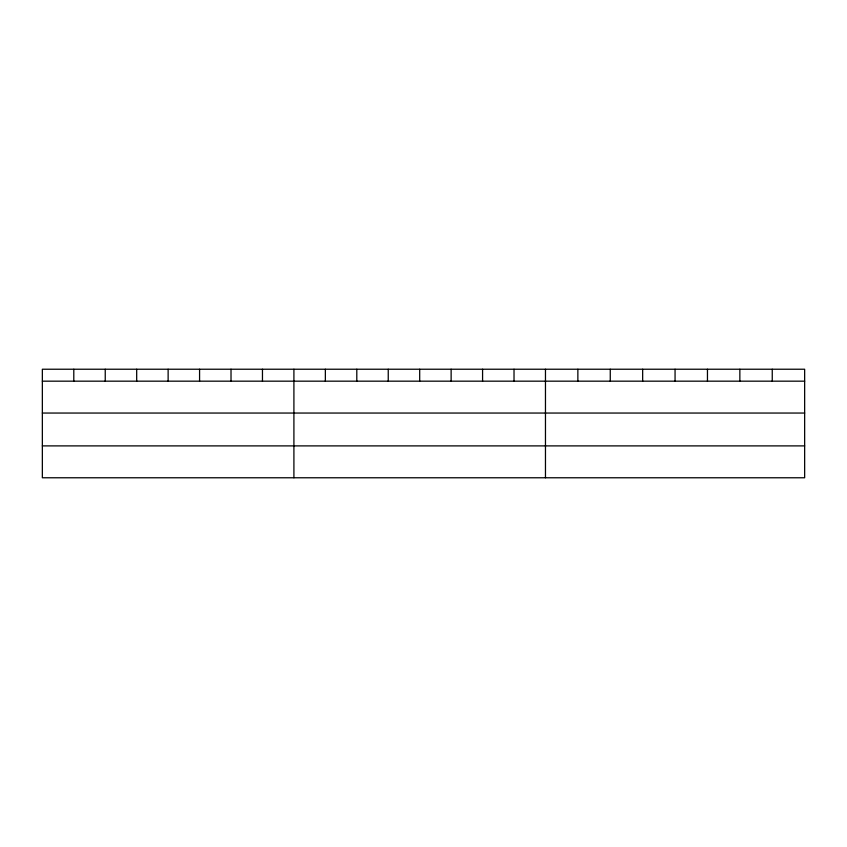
<?xml version="1.0" encoding="UTF-8"?>
<svg xmlns="http://www.w3.org/2000/svg" width="847" height="847" viewBox="0 0 847 847"><rect width="100%" height="100%" fill="white"/><g stroke="black" fill="none" stroke-linecap="round" stroke-linejoin="round"><path stroke-width="1.27" d="M804.65 413.05L804.65 369.228L42.35 369.228L42.35 477.772L804.65 477.772L804.65 413.05L42.35 413.05M42.35 381.171L804.65 381.171M42.35 445.893L804.65 445.893M772.252 369.228L772.252 381.171M739.855 369.228L739.855 381.171M707.457 369.228L707.457 381.171M675.059 369.228L675.059 381.171M642.661 369.228L642.661 381.171M610.264 369.228L610.264 381.171M577.866 369.228L577.866 381.171M545.468 369.228L545.468 477.772M514.023 369.228L514.023 381.171M482.578 369.228L482.578 381.171M451.133 369.228L451.133 381.171M419.689 369.228L419.689 381.171M388.244 369.228L388.244 381.171M356.799 369.228L356.799 381.171M325.354 369.228L325.354 381.171M293.909 369.228L293.909 477.772M262.464 369.228L262.464 381.171M231.019 369.228L231.019 381.171M199.574 369.228L199.574 381.171M168.13 369.228L168.13 381.171M136.685 369.228L136.685 381.171M105.24 369.228L105.24 381.171M73.795 369.228L73.795 381.171"/></g></svg>
